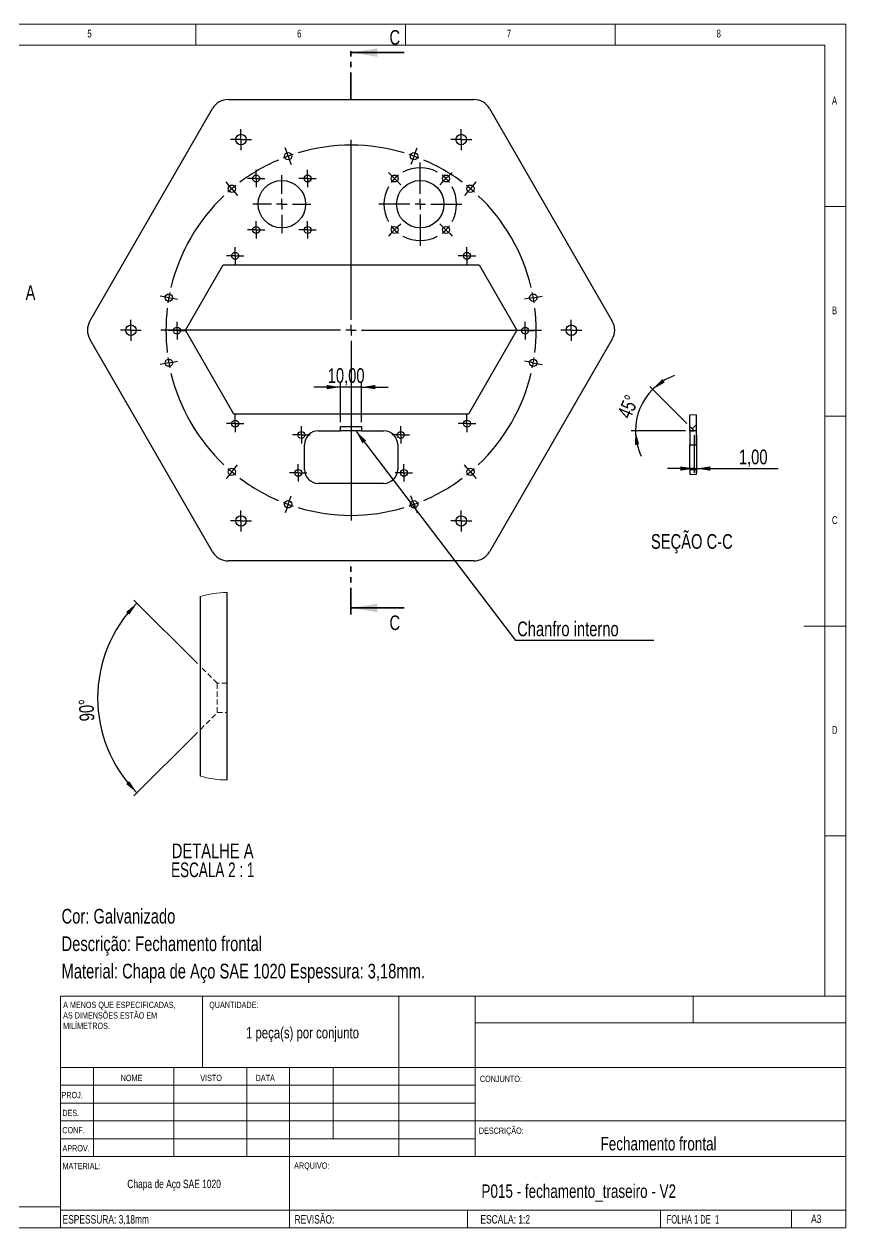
# Model space of a CAD drawing. Header units: millimetres. Extents: x -63 to 415, y -1 to 292.
# Drawn here: x 219.1 to 415, y 5 to 292 of the extents above; entities that cross this region are included whole.
import ezdxf

# ---------------------------------------------------------------- set-up
doc = ezdxf.new("R2010")
doc.units = ezdxf.units.MM
for name, pattern in [('CENTERX2', [20.32, 12.7, -2.54, 2.54, -2.54]), ('HIDDEN', [1.905, 1.27, -0.635]), ('PHANTOM', [12.7, 6.35, -1.27, 1.27, -1.27, 1.27, -1.27])]:
    doc.linetypes.add(name, pattern=pattern)
doc.layers.add('CAMADA_1', color=179, linetype='Continuous')
doc.layers.add('FORMAT', color=7, linetype='Continuous')
doc.styles.add('SLDTEXTSTYLE0', font='TXT', dxfattribs={"width": 0.75})
doc.styles.add('SLDTEXTSTYLE1', font='TXT', dxfattribs={"width": 0.673077})
doc.styles.add('SLDTEXTSTYLE2', font='TXT', dxfattribs={"width": 0.6875})
doc.dimstyles.new('SLDDIMSTYLE2', dxfattribs={"dimtxt": 0.18, "dimasz": 3.302, "dimexe": 0, "dimexo": 0.0625, "dimgap": 0, "dimtad": 0, "dimtih": 1, "dimtoh": 1, "dimdec": 0, "dimrnd": 1e-09, "dimzin": 0, "dimdsep": 46, "dimtxsty": 'Standard', "dimsah": 1, "dimcen": 0.09, "dimadec": 0, "dimazin": 0, "dimtfac": 3.302, "dimtdec": 0, "dimtofl": 0, "dimtmove": 0, "dimatfit": 3, "dimfxl": 1, "dimfrac": 2, "dimtolj": 1, "dimtzin": 0, "dimarcsym": 0})
doc.dimstyles.new('SLDDIMSTYLE3', dxfattribs={"dimtxt": 3.5, "dimasz": 3.302, "dimexe": 0, "dimexo": 0.0625, "dimgap": 0.875, "dimtad": 1, "dimdec": 4, "dimlfac": 0.5, "dimzin": 12, "dimdsep": 46, "dimtxsty": 'SLDTEXTSTYLE0', "dimsah": 1, "dimcen": 0.09, "dimazin": 3, "dimtfac": 1, "dimtofl": 0, "dimtmove": 0, "dimatfit": 3, "dimfxl": 1, "dimfrac": 2, "dimtolj": 1, "dimtzin": 12, "dimarcsym": 0})
doc.dimstyles.new('SLDDIMSTYLE4', dxfattribs={"dimtxt": 3.5, "dimasz": 3.302, "dimexe": 0, "dimexo": 0.0625, "dimgap": 0.875, "dimtad": 1, "dimlfac": 2, "dimrnd": 1e-09, "dimzin": 12, "dimdsep": 46, "dimtxsty": 'SLDTEXTSTYLE0', "dimsah": 1, "dimcen": 0.09, "dimadec": 0, "dimazin": 3, "dimtfac": 1, "dimtmove": 0, "dimatfit": 0, "dimfxl": 1, "dimfrac": 2, "dimtolj": 1, "dimtzin": 12, "dimarcsym": 0})
doc.dimstyles.new('SLDDIMSTYLE5', dxfattribs={"dimtxt": 3.5, "dimasz": 3.302, "dimexe": 0, "dimexo": 0.0625, "dimgap": 0.875, "dimtad": 1, "dimdec": 4, "dimlfac": 2, "dimzin": 12, "dimdsep": 46, "dimtxsty": 'SLDTEXTSTYLE0', "dimsah": 1, "dimcen": 0.09, "dimazin": 3, "dimtfac": 1, "dimtofl": 0, "dimtmove": 0, "dimatfit": 3, "dimfxl": 1, "dimfrac": 2, "dimtolj": 1, "dimtzin": 12, "dimarcsym": 0})

# ---------------------------------------------------------------- blocks, each defined once
blk = doc.blocks.new('SW_NOTE_0')
at = {"color": 0, "linetype": 'Continuous', "lineweight": 0, "char_height": 1.5, "attachment_point": 1, "style": 'SLDTEXTSTYLE0'}
for s, insert in [('A MENOS QUE ESPECIFICADAS,', (0, 1.93)), ('AS DIMENSÕES ESTÃO EM', (0, -0.57)), ('MILÍMETROS.', (0, -3.07))]:
    blk.add_mtext(s, dxfattribs=dict(at, insert=insert))
blk = doc.blocks.new('_D_21')
at = {"layer": 'CAMADA_1'}
for p, q in [((260.41, 139.55), (245.29, 154.67)), ((260.41, 123.13), (245.29, 108.02))]:
    blk.add_line(p, q, dxfattribs=at)
blk.add_arc((268.62, 131.34), 31.99, 135, 225, dxfattribs=at)
for points in [[(246, 153.96), (243.41, 151.85), (244.16, 151.17)], [(246, 108.72), (244.16, 111.52), (243.41, 110.84)]]:
    blk.add_solid(points, dxfattribs=at)
at = {"layer": 'CAMADA_1', "insert": (232.37, 125.7), "char_height": 3.5, "attachment_point": 1, "rotation": 93.155, "style": 'SLDTEXTSTYLE0'}
blk.add_mtext('90°', dxfattribs=at)
blk = doc.blocks.new('SW_NOTE_2')
at = {"layer": 'CAMADA_1', "color": 0, "char_height": 3.5, "attachment_point": 2}
for s, insert, style in [('DETALHE A', (13.12, 4.51), 'SLDTEXTSTYLE0'), ('ESCALA 2 : 1', (13.13, -0.01), 'SLDTEXTSTYLE2')]:
    blk.add_mtext(s, dxfattribs=dict(at, insert=insert, style=style))
blk = doc.blocks.new('_D_23')
at = {"layer": 'CAMADA_1'}
for p, q in [((294.54, 205.45), (288.19, 205.45)), ((294.54, 197.1), (294.54, 206.45)), ((299.54, 205.45), (294.54, 205.45)), ((299.54, 197.1), (299.54, 206.45)), ((299.54, 205.45), (305.89, 205.45))]:
    blk.add_line(p, q, dxfattribs=at)
for points in [[(294.54, 205.45), (291.24, 205.96), (291.24, 204.94)], [(299.54, 205.45), (302.84, 204.94), (302.84, 205.96)]]:
    blk.add_solid(points, dxfattribs=at)
at = {"layer": 'CAMADA_1', "insert": (291.47, 209.96), "char_height": 3.5, "attachment_point": 1, "style": 'SLDTEXTSTYLE0'}
blk.add_mtext('10,00', dxfattribs=at)
blk = doc.blocks.new('SW_NOTE_3')
at = {"layer": 'CAMADA_1', "color": 0}
blk.add_line((33.01, 0), (0, 0), dxfattribs=at)
at = {"layer": 'CAMADA_1', "color": 0, "insert": (0.43, 4.54), "char_height": 3.5, "attachment_point": 1, "style": 'SLDTEXTSTYLE0'}
blk.add_mtext('Chanfro interno', dxfattribs=at)
blk = doc.blocks.new('SW_CENTERMARKSYMBOL_23')
at = {"layer": 'CAMADA_1', "color": 0}
for p, q in [((-1.25, 0), (-2.075, 0)), ((0, 0), (-1.25, 0)), ((0, 1.25), (0, 2.075)), ((0, 0), (0, 1.25)), ((0, 0), (0, -1.25)), ((0, 0), (1.25, 0)), ((1.25, 0), (2.075, 0)), ((0, -1.25), (0, -2.075))]:
    blk.add_line(p, q, dxfattribs=at)
blk = doc.blocks.new('SW_CENTERMARKSYMBOL_24')
at = {"layer": 'CAMADA_1', "color": 0}
for p, q in [((-1.25, 0), (-2.075, 0)), ((0, 0), (-1.25, 0)), ((0, 1.25), (0, 2.075)), ((0, 0), (0, 1.25)), ((0, 0), (0, -1.25)), ((0, 0), (1.25, 0)), ((1.25, 0), (2.075, 0)), ((0, -1.25), (0, -2.075))]:
    blk.add_line(p, q, dxfattribs=at)
blk = doc.blocks.new('SW_CENTERMARKSYMBOL_25')
at = {"layer": 'CAMADA_1', "color": 0}
for p, q in [((-1.25, 0), (-2.075, 0)), ((0, 0), (-1.25, 0)), ((0, 1.25), (0, 2.075)), ((0, 0), (0, 1.25)), ((0, 0), (0, -1.25)), ((0, 0), (1.25, 0)), ((1.25, 0), (2.075, 0)), ((0, -1.25), (0, -2.075))]:
    blk.add_line(p, q, dxfattribs=at)
blk = doc.blocks.new('SW_CENTERMARKSYMBOL_26')
at = {"layer": 'CAMADA_1', "color": 0}
for p, q in [((-1.25, 0), (-2.075, 0)), ((0, 0), (-1.25, 0)), ((0, 1.25), (0, 2.075)), ((0, 0), (0, 1.25)), ((0, 0), (0, -1.25)), ((0, 0), (1.25, 0)), ((1.25, 0), (2.075, 0)), ((0, -1.25), (0, -2.075))]:
    blk.add_line(p, q, dxfattribs=at)
blk = doc.blocks.new('SW_CENTERMARKSYMBOL_27')
at = {"layer": 'CAMADA_1', "color": 0}
for p, q in [((6.12, -3.62), (6.12, 3.79)), ((-0.88, 0.88), (-1.47, 1.47)), ((0, 0), (-0.88, 0.88)), ((0, 0), (0.88, -0.88)), ((12.25, 0), (11.37, -0.88)), ((12.25, 0), (13.13, 0.88)), ((13.13, 0.88), (13.72, 1.47)), ((0.88, -0.88), (1.47, -1.47)), ((11.37, -0.88), (10.78, -1.47)), ((6.12, -6.12), (6.12, -4.88)), ((3.62, -6.12), (-3.79, -6.12)), ((6.12, -6.12), (4.88, -6.12)), ((6.12, -6.12), (6.12, -7.38)), ((6.12, -6.12), (7.38, -6.12)), ((8.62, -6.12), (16.04, -6.12)), ((0, -12.25), (0.88, -11.37)), ((0.88, -11.37), (1.47, -10.78)), ((6.12, -8.62), (6.12, -16.04)), ((11.37, -11.37), (10.78, -10.78)), ((12.25, -12.25), (11.37, -11.37)), ((-0.88, -13.13), (-1.47, -13.72)), ((0, -12.25), (-0.88, -13.13)), ((12.25, -12.25), (13.13, -13.13)), ((13.13, -13.13), (13.72, -13.72))]:
    blk.add_line(p, q, dxfattribs=at)
for start, end in [(135, 143.2682), (126.7318, 135), (61.5364, 118.4636), (45, 53.2682), (151.5364, 208.4636), (36.7318, 45), (331.5364, 28.4636), (216.7318, 225), (315, 323.2682), (225, 233.2682), (241.5364, 298.4636), (306.7318, 315)]:
    blk.add_arc((6.12, -6.12), 8.66, start, end, dxfattribs=at)
blk = doc.blocks.new('SW_CENTERMARKSYMBOL_28')
at = {"layer": 'CAMADA_1', "color": 0}
for p, q in [((28.44, 36.24), (28.44, 79.12)), ((13.02, 76.42), (12.72, 77.24)), ((13.44, 75.24), (13.02, 76.42)), ((13.44, 75.24), (13.86, 74.06)), ((43.44, 75.24), (43.02, 74.06)), ((43.44, 75.24), (43.86, 76.42)), ((43.86, 76.42), (44.16, 77.24)), ((13.86, 74.06), (14.16, 73.24)), ((43.02, 74.06), (42.72, 73.24)), ((-0.81, 68.44), (-1.37, 69.11)), ((57.69, 68.44), (58.25, 69.11)), ((0, 67.48), (-0.81, 68.44)), ((0, 67.48), (0.81, 66.53)), ((0.81, 66.53), (1.37, 65.86)), ((56.07, 66.53), (55.51, 65.86)), ((56.88, 67.48), (56.07, 66.53)), ((56.88, 67.48), (57.69, 68.44)), ((-16.23, 41.72), (-17.09, 41.87)), ((-15, 41.5), (-16.23, 41.72)), ((-15, 41.5), (-13.77, 41.28)), ((-13.77, 41.28), (-12.91, 41.13)), ((70.65, 41.28), (69.79, 41.13)), ((71.88, 41.5), (70.65, 41.28)), ((71.88, 41.5), (73.11, 41.72)), ((73.11, 41.72), (73.97, 41.87)), ((28.44, 33.74), (28.44, 34.99)), ((25.94, 33.74), (-16.94, 33.74)), ((28.44, 33.74), (27.19, 33.74)), ((28.44, 33.74), (28.44, 32.49)), ((28.44, 33.74), (29.69, 33.74)), ((30.94, 33.74), (73.82, 33.74)), ((28.44, 31.24), (28.44, -11.64)), ((-15, 25.98), (-16.23, 25.76)), ((-15, 25.98), (-13.77, 26.2)), ((-13.77, 26.2), (-12.91, 26.35)), ((70.65, 26.2), (69.79, 26.35)), ((71.88, 25.98), (70.65, 26.2)), ((71.88, 25.98), (73.11, 25.76)), ((-16.23, 25.76), (-17.09, 25.61)), ((73.11, 25.76), (73.97, 25.61)), ((0, 0), (-0.81, -0.96)), ((0, 0), (0.81, 0.96)), ((0.81, 0.96), (1.37, 1.62)), ((56.07, 0.96), (55.51, 1.62)), ((56.88, 0), (56.07, 0.96)), ((56.88, 0), (57.69, -0.96)), ((-0.81, -0.96), (-1.37, -1.62)), ((57.69, -0.96), (58.25, -1.62)), ((13.44, -7.76), (13.02, -8.94)), ((13.44, -7.76), (13.86, -6.58)), ((13.86, -6.58), (14.16, -5.76)), ((43.02, -6.58), (42.72, -5.76)), ((43.44, -7.76), (43.02, -6.58)), ((43.44, -7.76), (43.86, -8.94)), ((13.02, -8.94), (12.72, -9.76)), ((43.86, -8.94), (44.16, -9.76))]:
    blk.add_line(p, q, dxfattribs=at)
for start, end in [(73.3738, 106.6262), (109.8722, 111.4952), (108.2492, 109.8722), (70.1278, 71.7508), (68.5048, 70.1278), (113.1182, 126.8818), (53.1182, 66.8818), (130.1278, 131.7508), (128.5048, 130.1278), (49.8722, 51.4952), (48.2492, 49.8722), (133.3738, 166.6262), (13.3738, 46.6262), (169.8722, 171.4952), (168.2492, 169.8722), (10.1278, 11.7508), (8.5048, 10.1278), (173.1182, 186.8818), (353.1182, 6.8818), (188.5048, 190.1278), (190.1278, 191.7508), (348.2492, 349.8722), (349.8722, 351.4952), (193.3738, 226.6262), (313.3738, 346.6262), (228.2492, 229.8722), (229.8722, 231.4952), (308.5048, 310.1278), (310.1278, 311.7508), (233.1182, 246.8818), (293.1182, 306.8818), (248.5048, 250.1278), (250.1278, 251.7508), (253.3738, 286.6262), (288.2492, 289.8722), (289.8722, 291.4952)]:
    blk.add_arc((28.44, 33.74), 44.13, start, end, dxfattribs=at)
blk = doc.blocks.new('SW_CENTERMARKSYMBOL_29')
at = {"layer": 'CAMADA_1', "color": 0}
for p, q in [((0, 2.5), (0, 6.9)), ((-2.5, 0), (-6.9, 0)), ((0, 0), (-1.25, 0)), ((0, 0), (0, 1.25)), ((0, 0), (0, -1.25)), ((0, 0), (1.25, 0)), ((2.5, 0), (6.9, 0)), ((0, -2.5), (0, -6.9))]:
    blk.add_line(p, q, dxfattribs=at)
blk = doc.blocks.new('SW_CENTERMARKSYMBOL_30')
at = {"layer": 'CAMADA_1', "color": 0}
for p, q in [((-1.25, 0), (-2.075, 0)), ((0, 0), (-1.25, 0)), ((0, 1.25), (0, 2.075)), ((0, 0), (0, 1.25)), ((0, 0), (0, -1.25)), ((0, 0), (1.25, 0)), ((1.25, 0), (2.075, 0)), ((0, -1.25), (0, -2.075))]:
    blk.add_line(p, q, dxfattribs=at)
blk = doc.blocks.new('SW_CENTERMARKSYMBOL_31')
at = {"layer": 'CAMADA_1', "color": 0}
for p, q in [((-1.25, 0), (-2.075, 0)), ((0, 0), (-1.25, 0)), ((0, 1.25), (0, 2.075)), ((0, 0), (0, 1.25)), ((0, 0), (0, -1.25)), ((0, 0), (1.25, 0)), ((1.25, 0), (2.075, 0)), ((0, -1.25), (0, -2.075))]:
    blk.add_line(p, q, dxfattribs=at)
blk = doc.blocks.new('SW_CENTERMARKSYMBOL_32')
at = {"layer": 'CAMADA_1', "color": 0}
for p, q in [((-1.25, 0), (-2.075, 0)), ((0, 0), (-1.25, 0)), ((0, 1.25), (0, 2.075)), ((0, 0), (0, 1.25)), ((0, 0), (0, -1.25)), ((0, 0), (1.25, 0)), ((1.25, 0), (2.075, 0)), ((0, -1.25), (0, -2.075))]:
    blk.add_line(p, q, dxfattribs=at)
blk = doc.blocks.new('SW_CENTERMARKSYMBOL_33')
at = {"layer": 'CAMADA_1', "color": 0}
for p, q in [((-1.25, 0), (-2.075, 0)), ((0, 0), (-1.25, 0)), ((0, 1.25), (0, 2.075)), ((0, 0), (0, 1.25)), ((0, 0), (0, -1.25)), ((0, 0), (1.25, 0)), ((1.25, 0), (2.075, 0)), ((0, -1.25), (0, -2.075))]:
    blk.add_line(p, q, dxfattribs=at)
blk = doc.blocks.new('SW_CENTERMARKSYMBOL_34')
at = {"layer": 'CAMADA_1', "color": 0}
for p, q in [((-1.25, 0), (-2.5, 0)), ((0, 0), (-1.25, 0)), ((0, 1.25), (0, 2.5)), ((0, 0), (0, 1.25)), ((0, 0), (0, -1.25)), ((0, 0), (1.25, 0)), ((1.25, 0), (2.5, 0)), ((0, -1.25), (0, -2.5))]:
    blk.add_line(p, q, dxfattribs=at)
blk = doc.blocks.new('SW_CENTERMARKSYMBOL_35')
at = {"layer": 'CAMADA_1', "color": 0}
for p, q in [((-1.25, 0), (-2.5, 0)), ((0, 0), (-1.25, 0)), ((0, 1.25), (0, 2.5)), ((0, 0), (0, 1.25)), ((0, 0), (0, -1.25)), ((0, 0), (1.25, 0)), ((1.25, 0), (2.5, 0)), ((0, -1.25), (0, -2.5))]:
    blk.add_line(p, q, dxfattribs=at)
blk = doc.blocks.new('SW_CENTERMARKSYMBOL_36')
at = {"layer": 'CAMADA_1', "color": 0}
for p, q in [((-1.25, 0), (-2.5, 0)), ((0, 0), (-1.25, 0)), ((0, 1.25), (0, 2.5)), ((0, 0), (0, 1.25)), ((0, 0), (0, -1.25)), ((0, 0), (1.25, 0)), ((1.25, 0), (2.5, 0)), ((0, -1.25), (0, -2.5))]:
    blk.add_line(p, q, dxfattribs=at)
blk = doc.blocks.new('SW_CENTERMARKSYMBOL_37')
at = {"layer": 'CAMADA_1', "color": 0}
for p, q in [((-1.25, 0), (-2.5, 0)), ((0, 0), (-1.25, 0)), ((0, 1.25), (0, 2.5)), ((0, 0), (0, 1.25)), ((0, 0), (0, -1.25)), ((0, 0), (1.25, 0)), ((1.25, 0), (2.5, 0)), ((0, -1.25), (0, -2.5))]:
    blk.add_line(p, q, dxfattribs=at)
blk = doc.blocks.new('SW_CENTERMARKSYMBOL_38')
at = {"layer": 'CAMADA_1', "color": 0}
for p, q in [((-1.25, 0), (-2.5, 0)), ((0, 0), (-1.25, 0)), ((0, 1.25), (0, 2.5)), ((0, 0), (0, 1.25)), ((0, 0), (0, -1.25)), ((0, 0), (1.25, 0)), ((1.25, 0), (2.5, 0)), ((0, -1.25), (0, -2.5))]:
    blk.add_line(p, q, dxfattribs=at)
blk = doc.blocks.new('SW_CENTERMARKSYMBOL_39')
at = {"layer": 'CAMADA_1', "color": 0}
for p, q in [((-1.25, 0), (-2.5, 0)), ((0, 0), (-1.25, 0)), ((0, 1.25), (0, 2.5)), ((0, 0), (0, 1.25)), ((0, 0), (0, -1.25)), ((0, 0), (1.25, 0)), ((1.25, 0), (2.5, 0)), ((0, -1.25), (0, -2.5))]:
    blk.add_line(p, q, dxfattribs=at)
blk = doc.blocks.new('SW_CENTERMARKSYMBOL_40')
at = {"layer": 'CAMADA_1', "color": 0}
for p, q in [((-1.25, 0), (-2.075, 0)), ((0, 0), (-1.25, 0)), ((0, 1.25), (0, 2.075)), ((0, 0), (0, 1.25)), ((0, 0), (0, -1.25)), ((0, 0), (1.25, 0)), ((1.25, 0), (2.075, 0)), ((0, -1.25), (0, -2.075))]:
    blk.add_line(p, q, dxfattribs=at)
blk = doc.blocks.new('SW_CENTERMARKSYMBOL_41')
at = {"layer": 'CAMADA_1', "color": 0}
for p, q in [((-1.25, 0), (-2.075, 0)), ((0, 0), (-1.25, 0)), ((0, 1.25), (0, 2.075)), ((0, 0), (0, 1.25)), ((0, 0), (0, -1.25)), ((0, 0), (1.25, 0)), ((1.25, 0), (2.075, 0)), ((0, -1.25), (0, -2.075))]:
    blk.add_line(p, q, dxfattribs=at)
blk = doc.blocks.new('SW_CENTERMARKSYMBOL_42')
at = {"layer": 'CAMADA_1', "color": 0}
for p, q in [((-1.25, 0), (-2.075, 0)), ((0, 0), (-1.25, 0)), ((0, 1.25), (0, 2.075)), ((0, 0), (0, 1.25)), ((0, 0), (0, -1.25)), ((0, 0), (1.25, 0)), ((1.25, 0), (2.075, 0)), ((0, -1.25), (0, -2.075))]:
    blk.add_line(p, q, dxfattribs=at)
blk = doc.blocks.new('SW_CENTERMARKSYMBOL_43')
at = {"layer": 'CAMADA_1', "color": 0}
for p, q in [((-1.25, 0), (-2.075, 0)), ((0, 0), (-1.25, 0)), ((0, 1.25), (0, 2.075)), ((0, 0), (0, 1.25)), ((0, 0), (0, -1.25)), ((0, 0), (1.25, 0)), ((1.25, 0), (2.075, 0)), ((0, -1.25), (0, -2.075))]:
    blk.add_line(p, q, dxfattribs=at)
blk = doc.blocks.new('SW_CENTERMARKSYMBOL_44')
at = {"layer": 'CAMADA_1', "color": 0}
for p, q in [((-1.25, 0), (-2.075, 0)), ((0, 0), (-1.25, 0)), ((0, 1.25), (0, 2.075)), ((0, 0), (0, 1.25)), ((0, 0), (0, -1.25)), ((0, 0), (1.25, 0)), ((1.25, 0), (2.075, 0)), ((0, -1.25), (0, -2.075))]:
    blk.add_line(p, q, dxfattribs=at)
blk = doc.blocks.new('SW_CENTERMARKSYMBOL_45')
at = {"layer": 'CAMADA_1', "color": 0}
for p, q in [((-1.25, 0), (-2.075, 0)), ((0, 0), (-1.25, 0)), ((0, 1.25), (0, 2.075)), ((0, 0), (0, 1.25)), ((0, 0), (0, -1.25)), ((0, 0), (1.25, 0)), ((1.25, 0), (2.075, 0)), ((0, -1.25), (0, -2.075))]:
    blk.add_line(p, q, dxfattribs=at)
blk = doc.blocks.new('SW_HATCH_0')
at = {"color": 0, "linetype": 'Continuous', "lineweight": 18}
blk.add_line((0, 0), (-1.02, -1.02), dxfattribs=at)
blk = doc.blocks.new('_D_24')
at = {"layer": 'CAMADA_1'}
for p, q in [((377.06, 196.8), (368.23, 205.63)), ((376.76, 195.01), (363.83, 195.01))]:
    blk.add_line(p, q, dxfattribs=at)
for start, end in [(109.6112, 135), (135, 180), (180, 205.3888)]:
    blk.add_arc((378.85, 195.01), 14.02, start, end, dxfattribs=at)
for points in [[(368.93, 204.93), (371.84, 206.58), (371.21, 207.37)], [(364.83, 195.01), (364.7, 191.67), (365.71, 191.79)]]:
    blk.add_solid(points, dxfattribs=at)
at = {"layer": 'CAMADA_1', "insert": (360.4, 199.06), "char_height": 3.5, "attachment_point": 1, "rotation": 66.5063, "style": 'SLDTEXTSTYLE0'}
blk.add_mtext('45°', dxfattribs=at)
blk = doc.blocks.new('_D_25')
at = {"layer": 'CAMADA_1'}
for p, q in [((378.85, 194.01), (378.85, 185.03)), ((379.35, 194.01), (379.35, 185.03)), ((378.85, 186.03), (372.5, 186.03)), ((378.85, 186.03), (379.35, 186.03)), ((379.35, 186.03), (398.85, 186.03))]:
    blk.add_line(p, q, dxfattribs=at)
for points in [[(378.85, 186.03), (375.55, 186.54), (375.55, 185.53)], [(379.35, 186.03), (382.65, 185.53), (382.65, 186.54)]]:
    blk.add_solid(points, dxfattribs=at)
at = {"layer": 'CAMADA_1', "insert": (389.49, 190.55), "char_height": 3.5, "attachment_point": 1, "style": 'SLDTEXTSTYLE0'}
blk.add_mtext('1,00', dxfattribs=at)

msp = doc.modelspace()

# ---------------------------------------------------------------- linework, layer by layer
at = {"color": 7, "linetype": 'Continuous', "lineweight": 18}
for p, q in [((415, 292), (5, 292)), ((260, 287), (260, 292)), ((310, 292), (310, 287)), ((360, 287), (360, 292)), ((415, 5), (415, 292)), ((410, 287), (10, 287)), ((410, 287), (410, 60.25)), ((415, 248.5), (410, 248.5)), ((379.35058, 198.822505), (377.76308, 198.822505)), ((410, 198.5), (415, 198.5)), ((377.76308, 184.584587), (379.35058, 184.584587)), ((415, 148.5), (405, 148.5)), ((410, 98.5), (415, 98.5)), ((227.8, 60.25), (415, 60.25)), ((227.8, 60.25), (227.8, 5)), ((261.596668, 43.254233), (261.594003, 60.25)), ((308.4, 60.25), (308.4, 22)), ((326.6, 60.25), (326.6, 22.015495)), ((378.6, 53.875), (378.6, 60.25)), ((415, 53.875), (326.6, 53.875)), ((415, 43.254233), (227.8, 43.254233)), ((235.6, 43.251223), (235.6, 22.008563)), ((254.790953, 43.254233), (254.790953, 22.008563)), ((272.198927, 43.256963), (272.198927, 22.008563)), ((282.4, 5.004233), (282.4, 43.254233)), ((292.8, 26.25), (292.8, 43.25)), ((326.6, 39), (227.8, 39)), ((326.6, 34.75), (227.8, 34.75)), ((326.6, 30.5), (227.8, 30.5)), ((326.6, 30.5), (415, 30.5)), ((326.6, 26.25), (227.8, 26.25)), ((282.400001, 22.008563), (227.8, 22.008563)), ((282.400001, 22.008563), (414.999999, 22.029359)), ((10, 10), (227.8, 10)), ((227.8, 9.25), (415, 9.25)), ((324.776884, 9.25), (324.776884, 5)), ((370.8, 5), (370.8, 9.25)), ((402, 5), (402, 9.25)), ((5, 5), (415, 5))]:
    msp.add_line(p, q, dxfattribs=at)
at = {"color": 7, "linetype": 'PHANTOM', "lineweight": 35}
for p, q in [((296.971074, 274.097242), (296.971074, 286.797242)), ((296.971074, 151.222242), (296.971074, 163.928592))]:
    msp.add_line(p, q, dxfattribs=at)
at = {"color": 7, "linetype": 'Continuous', "lineweight": 35}
for p, q in [((309.671074, 285.209742), (296.971074, 285.209742)), ((309.671074, 152.809742), (296.971074, 152.809742))]:
    msp.add_line(p, q, dxfattribs=at)
at = {"color": 7, "linetype": 'Continuous', "lineweight": 25}
for p, q in [((267.785794, 274.009742), (326.294324, 274.009742)), ((234.781529, 221.174805), (264.035794, 271.844678)), ((330.044324, 271.844678), (359.298589, 221.174805)), ((257.540059, 219.009742), (266.540059, 234.598199)), ((266.540059, 234.598199), (327.540059, 234.598199)), ((327.540059, 234.598199), (336.540059, 219.009742)), ((269.087064, 199.009742), (257.540059, 219.009742)), ((336.540059, 219.009742), (324.993054, 199.009742)), ((264.035794, 166.174805), (234.781529, 216.844678)), ((359.298589, 216.844678), (330.044324, 166.174805)), ((324.993054, 199.009742), (269.087064, 199.009742)), ((377.76308, 196.097241), (377.76308, 198.822505)), ((379.35058, 195.009741), (379.35058, 198.822505)), ((294.540059, 196.097242), (299.540059, 196.097242)), ((294.540059, 195.009742), (294.540059, 196.097242)), ((299.540059, 196.097242), (299.540059, 195.009742)), ((378.85058, 195.009741), (377.76308, 196.097241)), ((377.76308, 195.009741), (377.76308, 196.097241)), ((289.215059, 195.009742), (294.540059, 195.009742)), ((299.540059, 195.009742), (294.540059, 195.009742)), ((299.540059, 195.009742), (304.865059, 195.009742)), ((378.85058, 195.009741), (377.76308, 195.009741)), ((377.76308, 195.009741), (377.76308, 191.709741)), ((379.35058, 195.009741), (378.85058, 195.009741)), ((379.35058, 191.709741), (379.35058, 195.009741)), ((285.915059, 185.809742), (285.915059, 191.709742)), ((308.165059, 191.709742), (308.165059, 185.809742)), ((377.76308, 191.709741), (379.35058, 191.709741)), ((377.76308, 185.809742), (377.76308, 191.709741)), ((379.35058, 191.709741), (379.35058, 185.809742)), ((377.76308, 185.809742), (379.35058, 185.809742)), ((377.76308, 185.809742), (377.76308, 184.584587)), ((379.35058, 184.584587), (379.35058, 185.809742)), ((304.865059, 182.509742), (289.215059, 182.509742)), ((326.294324, 164.009742), (267.785794, 164.009742)), ((261.115236, 112.725123), (261.115236, 155.541055)), ((267.465236, 111.803211), (267.465236, 156.462968))]:
    msp.add_line(p, q, dxfattribs=at)
at = {"color": 7, "linetype": 'CENTERX2'}
for p, q in [((378.85058, 195.009741), (377.76308, 196.097241)), ((377.76308, 195.009741), (377.76308, 196.097241)), ((377.76308, 195.009741), (378.85058, 195.009741))]:
    msp.add_line(p, q, dxfattribs=at)
at = {"color": 7, "linetype": 'HIDDEN', "lineweight": 18}
for p, q in [((265.115236, 134.841725), (261.115236, 138.841726)), ((265.115236, 127.841728), (265.115236, 134.841725)), ((267.465236, 134.841725), (265.115236, 134.841725)), ((261.115236, 123.841727), (265.115236, 127.841728)), ((265.115236, 127.841728), (267.465236, 127.841728))]:
    msp.add_line(p, q, dxfattribs=at)
at = {"color": 7, "linetype": 'Continuous', "lineweight": 25}
for centre, radius in [((270.790059, 264.476075), 1.25), ((323.290059, 264.476075), 1.25), ((282.040059, 260.509742), 0.875), ((312.040059, 260.509742), 0.875), ((274.415059, 255.183842), 0.825), ((286.665059, 255.183842), 0.825), ((307.415059, 255.183842), 0.825), ((319.665059, 255.183842), 0.825), ((268.600005, 252.750123), 0.875), ((280.540059, 249.058842), 5.65), ((313.540059, 249.058842), 5.65), ((325.480113, 252.750123), 0.875), ((274.415059, 242.933842), 0.825), ((286.665059, 242.933842), 0.825), ((307.415059, 242.933842), 0.825), ((319.665059, 242.933842), 0.825), ((269.41119, 236.746792), 0.825), ((324.668928, 236.746792), 0.825), ((253.600005, 226.769361), 0.875), ((340.480113, 226.769361), 0.875), ((244.540059, 219.009742), 1.25), ((255.549678, 218.911855), 0.825), ((338.53044, 218.911855), 0.825), ((349.540059, 219.009742), 1.25), ((253.600005, 211.250123), 0.875), ((340.480113, 211.250123), 0.875), ((269.41119, 196.746792), 0.825), ((324.668928, 196.746792), 0.825), ((285.190059, 194.059742), 0.825), ((308.890059, 194.059742), 0.825), ((268.600005, 185.269361), 0.875), ((284.440059, 185.009742), 0.825), ((309.640059, 185.009742), 0.825), ((325.480113, 185.269361), 0.875), ((282.040059, 177.509742), 0.875), ((312.040059, 177.509742), 0.875), ((270.790059, 173.543408), 1.25), ((323.290059, 173.543408), 1.25)]:
    msp.add_circle(centre, radius, dxfattribs=at)
for centre, radius, start, end in [((267.785794, 269.679615), 4.330127, 90, 150), ((326.294324, 269.679615), 4.330127, 30, 90), ((238.531529, 219.009742), 4.330127, 150, 210), ((355.548589, 219.009742), 4.330127, 330, 30), ((289.215059, 191.709742), 3.3, 90, 180), ((304.865059, 191.709742), 3.3, 0, 90), ((289.215059, 185.809742), 3.3, 180, 270), ((304.865059, 185.809742), 3.3, 270, 0), ((267.785794, 168.339869), 4.330127, 210, 270), ((326.294324, 168.339869), 4.330127, 270, 330)]:
    msp.add_arc(centre, radius, start, end, dxfattribs=at)
at = {"color": 7, "linetype": 'Continuous', "lineweight": 18}
for centre, radius, start, end in [((267.465249, 134.132982), 22.329985, 90.000033, 106.52128735), ((267.465233, 134.133088), 22.329877, 253.47867243, 270.00000722)]:
    msp.add_arc(centre, radius, start, end, dxfattribs=at)
at = {"color": 7, "linetype": 'Continuous', "lineweight": 35}
for points in [[(296.971074, 285.209742), (303.321074, 284.193742), (303.321074, 286.225742)], [(296.971074, 152.809742), (303.321074, 151.793742), (303.321074, 153.825742)]]:
    msp.add_solid(points, dxfattribs=at)

# ---------------------------------------------------------------- block references
at = {"color": 179, "linetype": 'Continuous', "lineweight": 18}
msp.add_blockref('SW_HATCH_0', (379.35058, 196.559101), dxfattribs=at)
at = {"color": 7, "linetype": 'Continuous', "lineweight": 0}
msp.add_blockref('SW_NOTE_0', (228.393669, 56.98737), dxfattribs=at)
at = {"layer": 'CAMADA_1'}
for name, p in [('SW_CENTERMARKSYMBOL_34', (270.790059, 264.476075)), ('SW_CENTERMARKSYMBOL_37', (323.290059, 264.476075)), ('SW_CENTERMARKSYMBOL_28', (268.600005, 185.269361)), ('SW_CENTERMARKSYMBOL_27', (307.415059, 255.183842)), ('SW_CENTERMARKSYMBOL_31', (274.415059, 255.183842)), ('SW_CENTERMARKSYMBOL_29', (280.540059, 249.058842)), ('SW_CENTERMARKSYMBOL_33', (286.665059, 255.183842)), ('SW_CENTERMARKSYMBOL_32', (274.415059, 242.933842)), ('SW_CENTERMARKSYMBOL_30', (286.665059, 242.933842)), ('SW_CENTERMARKSYMBOL_43', (269.41119, 236.746792)), ('SW_CENTERMARKSYMBOL_42', (324.668928, 236.746792)), ('SW_CENTERMARKSYMBOL_36', (244.540059, 219.009742)), ('SW_CENTERMARKSYMBOL_38', (349.540059, 219.009742)), ('SW_CENTERMARKSYMBOL_44', (255.549678, 218.911855)), ('SW_CENTERMARKSYMBOL_41', (338.53044, 218.911855)), ('SW_CENTERMARKSYMBOL_45', (269.41119, 196.746792)), ('SW_CENTERMARKSYMBOL_40', (324.668928, 196.746792)), ('SW_CENTERMARKSYMBOL_24', (285.190059, 194.059742)), ('SW_CENTERMARKSYMBOL_23', (308.890059, 194.059742)), ('SW_CENTERMARKSYMBOL_25', (284.440059, 185.009742)), ('SW_CENTERMARKSYMBOL_26', (309.640059, 185.009742)), ('SW_CENTERMARKSYMBOL_35', (270.790059, 173.543408)), ('SW_CENTERMARKSYMBOL_39', (323.290059, 173.543408)), ('SW_NOTE_3', (336.201434, 145.022843)), ('SW_NOTE_2', (250.929471, 92.133637))]:
    msp.add_blockref(name, p, dxfattribs=at)

# ---------------------------------------------------------------- texts
at = {"color": 7, "linetype": 'Continuous', "lineweight": 0}
for s, insert, char_height, attachment_point, style in [('5', (234.166667, 290.668024), 1.852083, 1, 'SLDTEXTSTYLE0'), ('6', (284.166667, 290.668024), 1.852083, 1, 'SLDTEXTSTYLE0'), ('7', (334.166667, 290.668024), 1.852083, 1, 'SLDTEXTSTYLE0'), ('8', (384.166667, 290.668024), 1.852083, 1, 'SLDTEXTSTYLE0'), ('A', (411.666667, 274.66802), 1.852083, 1, 'SLDTEXTSTYLE0'), ('B', (411.666667, 224.66802), 1.852083, 1, 'SLDTEXTSTYLE0'), ('C', (411.666667, 174.66802), 1.852083, 1, 'SLDTEXTSTYLE0'), ('D', (411.666667, 124.66802), 1.852083, 1, 'SLDTEXTSTYLE0'), ('QUANTIDADE:', (263.216998, 58.920971), 1.5, 1, 'SLDTEXTSTYLE0'), ('1 peça(s) por conjunto', (285.460943, 52.881599), 2.7, 2, 'SLDTEXTSTYLE0'), ('NOME', (242.122239, 41.501483), 1.5, 1, 'SLDTEXTSTYLE0'), ('VISTO', (261.092729, 41.501483), 1.5, 1, 'SLDTEXTSTYLE0'), ('DATA', (274.287818, 41.501483), 1.5, 1, 'SLDTEXTSTYLE0'), ('CONJUNTO:', (327.756187, 41.278334), 1.5, 1, 'SLDTEXTSTYLE0'), ('PROJ.', (228.012149, 37.429715), 1.5, 1, 'SLDTEXTSTYLE0'), ('DES.', (228.210469, 33.154407), 1.5, 1, 'SLDTEXTSTYLE0'), ('CONF.', (228.201722, 29.064296), 1.5, 1, 'SLDTEXTSTYLE0'), ('DESCRIÇÃO:', (327.503843, 28.930002), 1.5, 1, 'SLDTEXTSTYLE0'), ('Fechamento frontal', (370.334047, 26.683718), 3.2, 2, 'SLDTEXTSTYLE0'), ('APROV.', (228.255186, 24.733705), 1.5, 1, 'SLDTEXTSTYLE0'), ('MATERIAL:', (228.255186, 20.504662), 1.5, 1, 'SLDTEXTSTYLE0'), ('ARQUIVO:', (283.468251, 20.604182), 1.5, 1, 'SLDTEXTSTYLE0'), ('Chapa de Aço SAE 1020', (254.8512, 16.48457), 2, 2, 'SLDTEXTSTYLE0'), ('P015 - fechamento_traseiro - V2', (351.311451, 15.362814), 3.2, 2, 'SLDTEXTSTYLE0'), ('ESPESSURA: 3,18mm', (228.255186, 8.04361), 2, 1, 'SLDTEXTSTYLE0'), ('REVISÃO:', (283.570885, 8.044621), 2, 1, 'SLDTEXTSTYLE0'), ('ESCALA: 1:2', (327.873966, 8.044621), 2, 1, 'SLDTEXTSTYLE0'), ('FOLHA 1 DE  1', (372.278294, 8.044621), 2, 1, 'SLDTEXTSTYLE1'), ('A3', (406.700732, 8.177589), 2, 1, 'SLDTEXTSTYLE0')]:
    msp.add_mtext(s, dxfattribs=dict(at, insert=insert, char_height=char_height, attachment_point=attachment_point, style=style))
at = {"color": 7, "linetype": 'Continuous', "char_height": 3.5, "attachment_point": 1, "style": 'SLDTEXTSTYLE0'}
for insert in [(306.203599, 290.573666), (306.203599, 151.023555)]:
    msp.add_mtext('C', dxfattribs=dict(at, insert=insert))
at = {"color": 7, "linetype": 'Continuous', "lineweight": 18, "insert": (219.44892, 229.716689), "char_height": 3.5, "attachment_point": 1, "style": 'SLDTEXTSTYLE0'}
msp.add_mtext('A', dxfattribs=at)
at = {"layer": 'CAMADA_1', "insert": (378.271239, 170.401698), "char_height": 3.5, "attachment_point": 2, "style": 'SLDTEXTSTYLE0'}
msp.add_mtext('SEÇÃO C-C', dxfattribs=at)
at = {"layer": 'FORMAT', "char_height": 3.5, "attachment_point": 1, "style": 'SLDTEXTSTYLE0'}
for s, insert in [('Cor: Galvanizado', (228.024986, 81.066077)), ('Descrição: Fechamento frontal', (228.024986, 74.505226)), ('Material: Chapa de Aço SAE 1020 Espessura: 3,18mm.', (228.024986, 67.978615))]:
    msp.add_mtext(s, dxfattribs=dict(at, insert=insert))

# ---------------------------------------------------------------- dimensions: what is measured, and where the dimension line sits
at = {"layer": 'CAMADA_1'}
for base, p1, p2, picture, middle in [((294.540059, 205.447849), (299.540059, 196.097242), (294.540059, 196.097242), '_D_23', (297.484386, 205.447849)), ((379.35058, 186.034334), (378.85058, 195.009742), (379.35058, 195.009742), '_D_25', (394.17189, 186.034334))]:
    dim = msp.add_linear_dim(base=base, p1=p1, p2=p2, dimstyle='SLDDIMSTYLE4', dxfattribs=at)
    dim.commit()
    dim.dimension.update_dxf_attribs({"geometry": picture, "text_midpoint": middle, "dimtype": 160})
for base, line1, line2, dimstyle, picture, middle in [((365.89496, 200.376135), ((377.76308, 196.097242), (378.85058, 195.009742)), ((377.76308, 195.009742), (379.35058, 195.009742)), 'SLDDIMSTYLE5', '_D_24', (365.989978, 200.600017)), ((236.629257, 131.341727), ((265.115236, 134.841727), (261.115236, 138.841727)), ((261.115236, 123.841727), (265.115236, 127.841727)), 'SLDDIMSTYLE3', '_D_21', (236.677737, 129.581328))]:
    dim = msp.add_angular_dim_2l(base=base, line1=line1, line2=line2, dimstyle=dimstyle, dxfattribs=at)
    dim.commit()
    dim.dimension.update_dxf_attribs({"geometry": picture, "text_midpoint": middle, "dimtype": 162})

# ---------------------------------------------------------------- leaders
msp.add_leader([(298.176452, 195.009742), (336.201434, 145.022843)], dimstyle='SLDDIMSTYLE2', dxfattribs=at)

doc.saveas('drawing.dxf')
